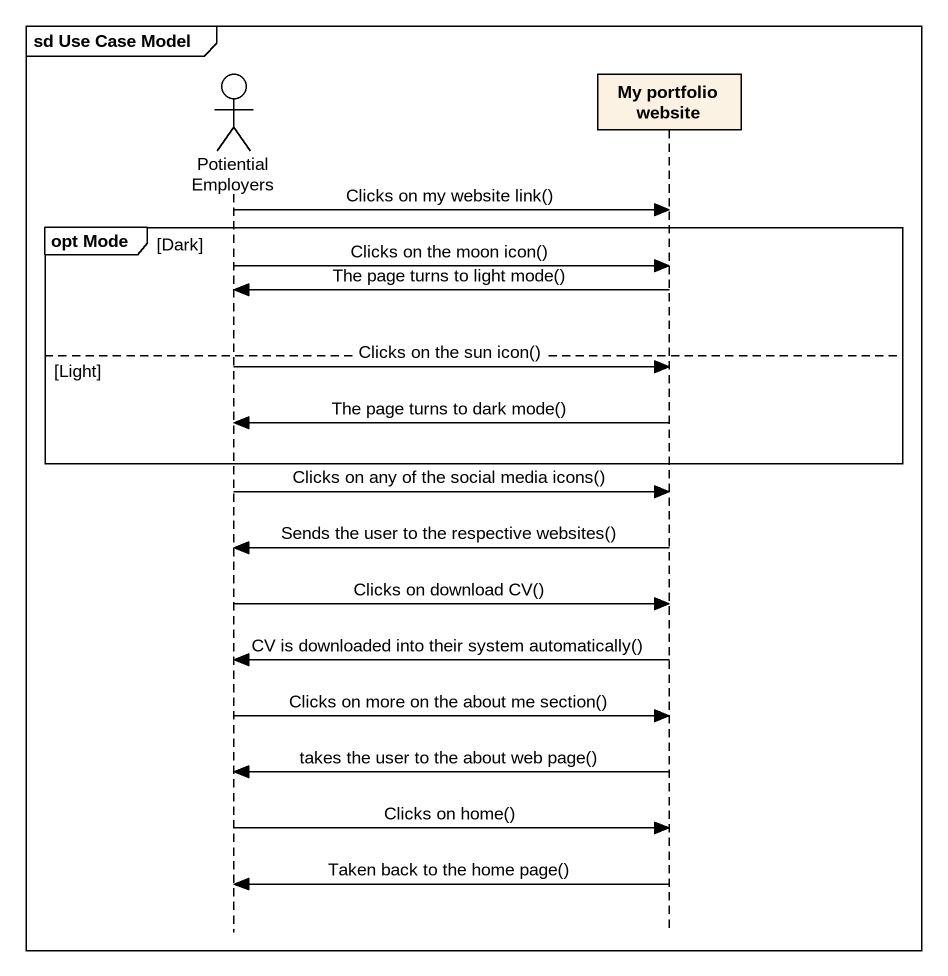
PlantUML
@startuml
mainframe sd Use Case Model
hide footbox
actor "Potiential Employers" as Potiential_Employers
participant "My portfolio website" as My_portfolio_website

Potiential_Employers -> My_portfolio_website : Clicks on my website link()
group opt Mode [Dark]
  Potiential_Employers -> My_portfolio_website : Clicks on the moon icon()
  My_portfolio_website -> Potiential_Employers : The page turns to light mode()
else Light
  Potiential_Employers -> My_portfolio_website : Clicks on the sun icon()
  My_portfolio_website -> Potiential_Employers : The page turns to dark mode()
end
Potiential_Employers -> My_portfolio_website : Clicks on any of the social media icons()
My_portfolio_website -> Potiential_Employers : Sends the user to the respective websites()
Potiential_Employers -> My_portfolio_website : Clicks on download CV()
My_portfolio_website -> Potiential_Employers : CV is downloaded into their system automatically()
Potiential_Employers -> My_portfolio_website : Clicks on more on the about me section()
My_portfolio_website -> Potiential_Employers : takes the user to the about web page()
Potiential_Employers -> My_portfolio_website : Clicks on home()
My_portfolio_website -> Potiential_Employers : Taken back to the home page()
@enduml
